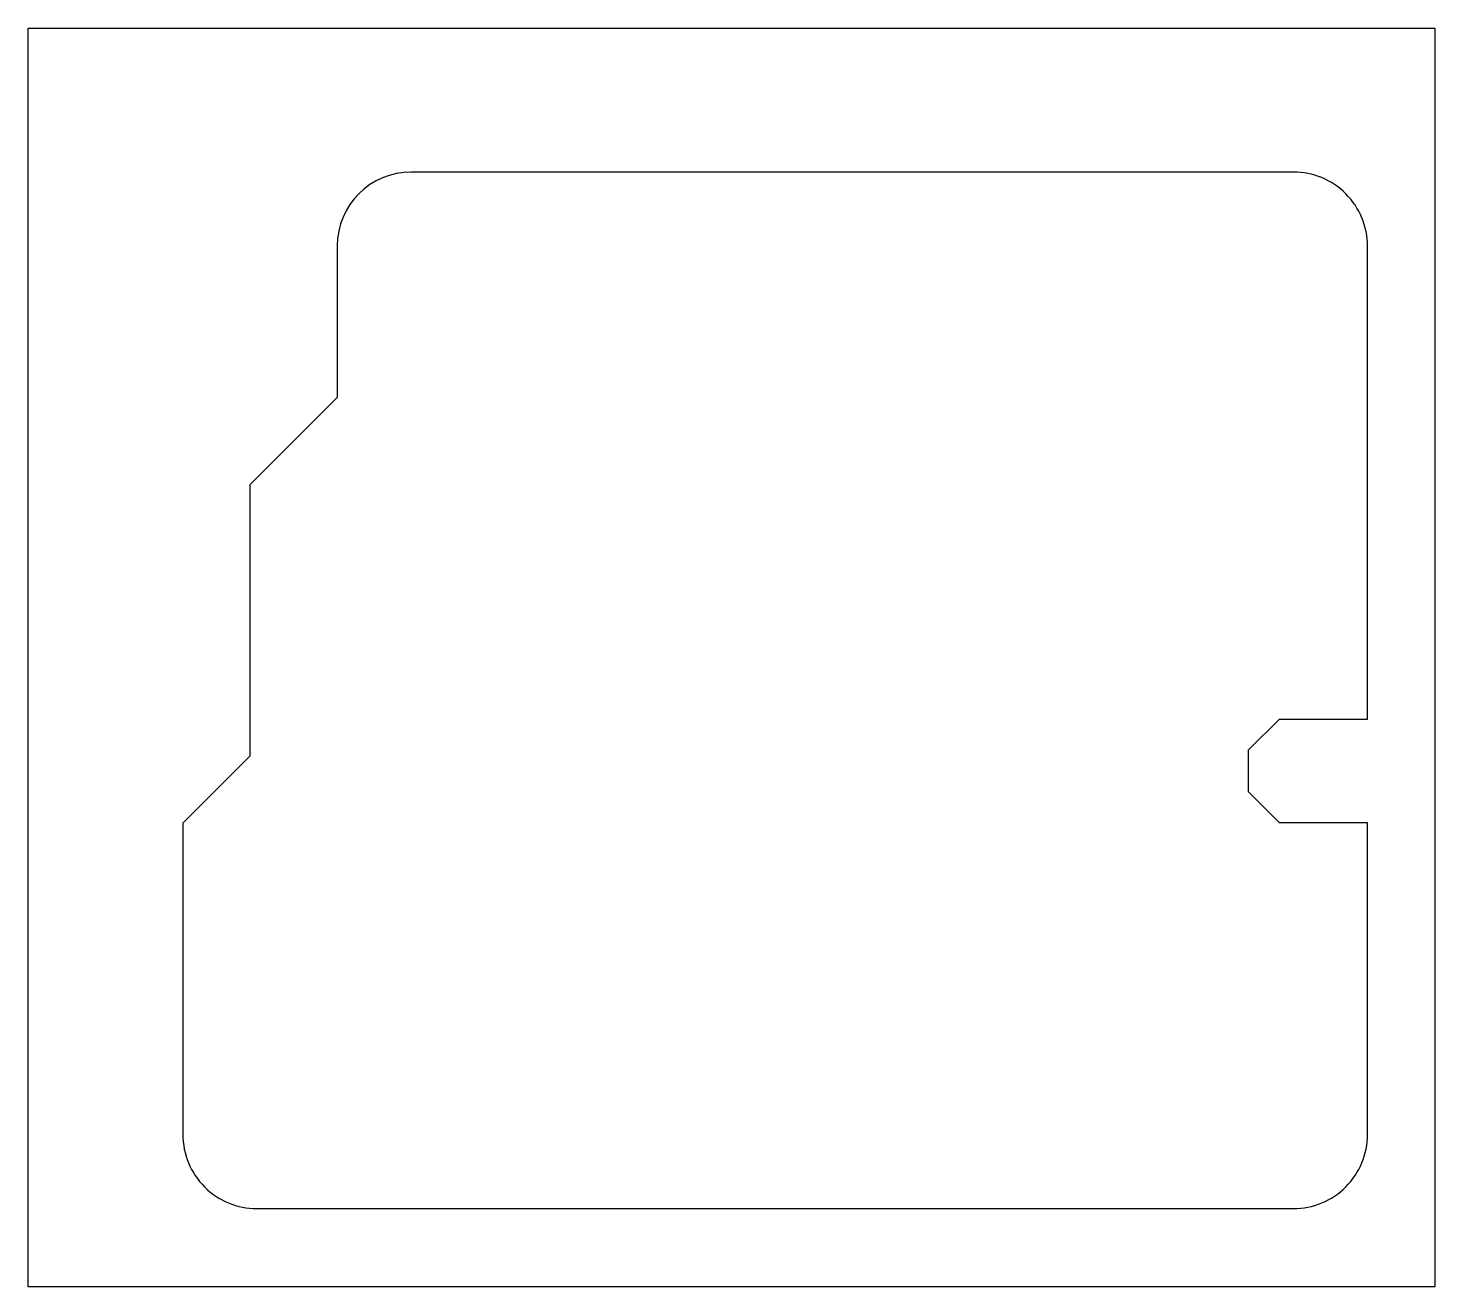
# Model space of a CAD drawing. Header units: millimetres. Extents: x -50.4 to 44.6, y -40.3 to 44.7.
import ezdxf

# ---------------------------------------------------------------- set-up
doc = ezdxf.new("R2010")
doc.units = ezdxf.units.MM
doc.layers.get('0').update_dxf_attribs({"linetype": 'CONTINUOUS'})

msp = doc.modelspace()

# ---------------------------------------------------------------- linework, layer by layer
msp.add_lwpolyline([(44.55, -40.283), (-50.45, -40.283), (-50.45, 44.717), (44.55, 44.717)], close=True)
msp.add_lwpolyline([(-29.584, 19.773), (-35.472, 13.885), (-35.472, -4.444), (-40, -8.972), (-40, -30, 0.414214), (-35, -35), (35, -35, 0.414214), (40, -30), (40, -8.942), (35.472, -8.942), (34.057, -8.942), (31.972, -6.857), (31.972, -4.028), (34.057, -1.942), (40, -1.942), (40, 30, 0.414214), (35, 35), (-24.573, 35, 0.413904), (-29.573, 30.005)], format="xyb", close=True)

doc.saveas('drawing.dxf')
